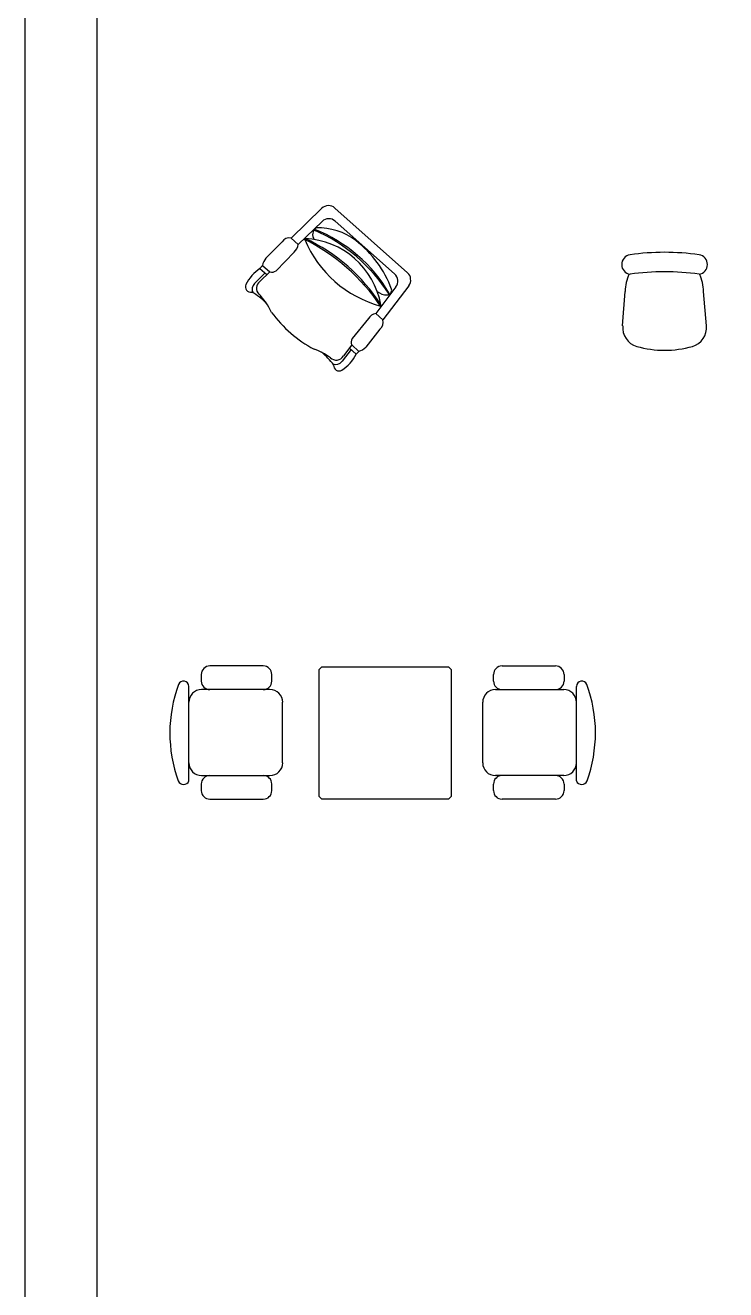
# Model space of a CAD drawing. Header units: inches. Extents: x 3.4 to 45.9, y 14.3 to 39.1.
# Drawn here: x 3.43 to 6.72, y 20.77 to 26.7 of the extents above; entities that cross this region are included whole.
import ezdxf

# ---------------------------------------------------------------- set-up
doc = ezdxf.new("R2010")
doc.units = ezdxf.units.IN
doc.header["$MEASUREMENT"] = 0
doc.layers.add('02', color=2, linetype='Continuous')
doc.layers.add('kadrbm', color=4, linetype='Continuous')

# ---------------------------------------------------------------- blocks, each defined once
blk = doc.blocks.new('kadrbm')
at = {"layer": 'kadrbm', "color": 4}
blk.add_lwpolyline([(0, 0), (0, 24.7972), (21, 24.7972), (21, 0), (0, 0)], close=True, dxfattribs=at)
blk.add_lwpolyline([(20.6631, 0.3257), (20.6631, 24.4603), (0.3369, 24.4603), (0.3369, 0.3257), (20.6631, 0.3257)], dxfattribs=at)

msp = doc.modelspace()

# ---------------------------------------------------------------- linework, layer by layer
at = {"layer": '02'}
for p, q in [((4.6739, 25.7025), (4.8187, 25.842)), ((4.8799, 25.8433), (5.221, 25.5397)), ((4.7076, 25.6725), (4.8199, 25.7807)), ((4.8811, 25.7819), (5.16, 25.5338)), ((4.6739, 25.7025), (4.7076, 25.6725)), ((4.7401, 25.7002), (4.7367, 25.6963)), ((4.7856, 25.7428), (4.783, 25.7399)), ((4.632, 25.684), (4.5559, 25.6081)), ((4.6879, 25.636), (4.6033, 25.5487)), ((4.552, 25.5385), (4.5027, 25.4898)), ((4.5737, 25.5434), (4.5271, 25.4984)), ((4.5399, 25.5734), (4.528, 25.5599)), ((4.528, 25.5599), (4.5607, 25.5308)), ((4.5399, 25.5734), (4.5737, 25.5434)), ((5.1659, 25.4729), (5.0715, 25.3488)), ((5.2269, 25.4789), (5.1052, 25.3188)), ((5.1341, 25.4391), (5.1371, 25.4404)), ((6.2319, 25.2904), (6.2436, 25.4515)), ((6.6258, 25.2904), (6.6115, 25.4515)), ((5.1052, 25.3188), (5.0715, 25.3488)), ((5.0945, 25.3832), (5.096, 25.3888)), ((5.0375, 25.3249), (4.9607, 25.2308)), ((5.0917, 25.275), (5.0252, 25.1906)), ((4.9566, 25.1786), (4.9139, 25.124)), ((4.9588, 25.2007), (4.9196, 25.1492)), ((4.9806, 25.1573), (4.9479, 25.1863)), ((4.9925, 25.1707), (4.9588, 25.2007)), ((4.9925, 25.1707), (4.9806, 25.1573)), ((4.5436, 23.694), (4.2923, 23.694)), ((4.8054, 23.6776), (4.8183, 23.6906)), ((4.8183, 23.6906), (5.4139, 23.6906)), ((5.4139, 23.6906), (5.4268, 23.6776)), ((5.6652, 23.694), (5.9164, 23.694)), ((4.2524, 23.6541), (4.2524, 23.6231)), ((4.5835, 23.6231), (4.5835, 23.6541)), ((4.8054, 23.082), (4.8054, 23.6776)), ((5.4268, 23.6776), (5.4268, 23.082)), ((5.6253, 23.6231), (5.6253, 23.6541)), ((5.9563, 23.6541), (5.9563, 23.6231)), ((4.1939, 23.1548), (4.1939, 23.5981)), ((4.5748, 23.5832), (4.2537, 23.5832)), ((5.634, 23.5832), (5.9551, 23.5832)), ((6.0148, 23.1548), (6.0148, 23.5981)), ((4.6345, 23.2395), (4.6345, 23.5234)), ((5.5742, 23.2395), (5.5742, 23.5234)), ((4.2537, 23.1797), (4.5748, 23.1797)), ((5.9551, 23.1797), (5.634, 23.1797)), ((4.2524, 23.1398), (4.2524, 23.1088)), ((4.5835, 23.1088), (4.5835, 23.1398)), ((5.6253, 23.1088), (5.6253, 23.1398)), ((5.9563, 23.1398), (5.9563, 23.1088)), ((4.2923, 23.0689), (4.5436, 23.0689)), ((4.8183, 23.0691), (4.8054, 23.082)), ((5.4139, 23.0691), (4.8183, 23.0691)), ((5.4268, 23.082), (5.4139, 23.0691)), ((5.9164, 23.0689), (5.6652, 23.0689))]:
    msp.add_line(p, q, dxfattribs=at)
for centre, radius, start, end in [((4.8499, 25.8096), 0.045, 48.34296, 133.94425), ((4.8512, 25.7483), 0.045, 48.34296, 133.94425), ((4.6661, 25.6634), 0.0398, 78.70182, 148.94409), ((4.3832, 24.9332), 0.846, 32.58295, 65.04222), ((4.7221, 25.3204), 0.3802, 10.35287, 87.2723), ((4.8136, 25.7186), 0.0384, 125.60917, 216.48345), ((4.4621, 25.0101), 0.7973, 32.54797, 66.26013), ((4.5198, 25.0783), 0.7157, 30.39461, 68.19978), ((4.8036, 25.4641), 0.2861, 52.23547, 92.47605), ((4.6471, 25.6816), 0.0612, 311.79949, 351.416), ((4.3276, 24.8678), 0.9241, 33.90166, 63.7184), ((5.2367, 25.9048), 0.5406, 202.75637, 254.75461), ((4.6685, 25.2871), 0.5087, 20.10595, 52.40909), ((4.6065, 25.5639), 0.0672, 138.80013, 171.88466), ((6.2733, 25.578), 0.046, 98.45547, 261.54453), ((6.4289, 24.5315), 1.104, 81.54453, 98.45547), ((6.5844, 25.578), 0.046, 278.45547, 81.54453), ((4.6499, 25.3844), 0.2137, 124.79865, 152.15215), ((4.5835, 25.5741), 0.0322, 252.33004, 308.01943), ((5.1301, 25.5002), 0.045, 322.74166, 48.34296), ((5.1911, 25.5061), 0.045, 322.74166, 48.34296), ((6.4276, 25.4515), 0.184, 153.61801, 180), ((6.4289, 24.4405), 1.104, 81.54453, 98.45547), ((6.4276, 25.4515), 0.184, 0, 26.21221), ((4.4852, 25.4741), 0.0262, 157.15318, 280.46327), ((4.53, 25.4623), 0.0387, 134.70113, 206.00834), ((4.5496, 25.4673), 0.0384, 125.96918, 226.71968), ((5.1253, 25.4571), 0.0214, 270.84598, 13.23075), ((4.3426, 25.1837), 0.3028, 45.04558, 60.89476), ((4.2752, 25.204), 0.3419, 25.95172, 44.14536), ((5.1254, 25.5102), 0.0746, 231.24377, 270.16421), ((5.0556, 25.6997), 0.586, 216.19545, 242.17224), ((5.0876, 25.2898), 0.0612, 105.26992, 144.88642), ((5.0673, 25.3065), 0.0398, 307.74182, 17.9841), ((6.3236, 25.2824), 0.092, 175, 253.89134), ((6.5342, 25.2824), 0.092, 286.10866, 5), ((4.9882, 25.214), 0.0322, 148.66648, 204.35588), ((4.6816, 24.8983), 0.3005, 53.8362, 70.46719), ((4.6286, 24.9294), 0.3028, 35.79116, 51.64033), ((4.9754, 25.2357), 0.0672, 284.80125, 317.88578), ((6.4289, 25.647), 0.4715, 253.89134, 286.10866), ((4.8861, 25.168), 0.0384, 224.87531, 330.71674), ((4.8834, 25.1479), 0.0387, 250.67757, 321.98478), ((4.9003, 25.1047), 0.0262, 176.22264, 299.53273), ((4.7921, 25.258), 0.2137, 304.53376, 331.88726), ((4.2923, 23.6541), 0.0399, 90, 180), ((4.5436, 23.6541), 0.0399, 0, 90), ((5.6652, 23.6541), 0.0399, 90, 180), ((5.9164, 23.6541), 0.0399, 0, 90), ((4.1689, 23.5981), 0.0251, 0, 159.6389), ((4.2923, 23.6231), 0.0399, 180, 270), ((4.5436, 23.6231), 0.0399, 270, 0), ((5.6652, 23.6231), 0.0399, 180, 270), ((5.9164, 23.6231), 0.0399, 270, 0), ((6.0399, 23.5981), 0.0251, 20.3611, 180), ((4.7589, 23.3791), 0.6544, 159.6389, 200.04558), ((4.2537, 23.5234), 0.0598, 90, 180), ((4.5748, 23.5234), 0.0598, 0, 90), ((5.634, 23.5234), 0.0598, 90, 180), ((5.9551, 23.5234), 0.0598, 0, 90), ((5.4498, 23.3791), 0.6544, 339.95442, 20.3611), ((4.2537, 23.2395), 0.0598, 180, 270), ((4.5748, 23.2395), 0.0598, 270, 0), ((5.634, 23.2395), 0.0598, 180, 270), ((5.9551, 23.2395), 0.0598, 270, 0), ((4.169, 23.1639), 0.0265, 200.04558, 339.95442), ((4.2923, 23.1398), 0.0399, 90, 180), ((4.5436, 23.1398), 0.0399, 0, 90), ((5.6652, 23.1398), 0.0399, 90, 180), ((5.9164, 23.1398), 0.0399, 0, 90), ((6.0397, 23.1639), 0.0265, 200.04558, 339.95442), ((4.2923, 23.1088), 0.0399, 180, 270), ((4.5436, 23.1088), 0.0399, 270, 0), ((5.6652, 23.1088), 0.0399, 180, 270), ((5.9164, 23.1088), 0.0399, 270, 0)]:
    msp.add_arc(centre, radius, start, end, dxfattribs=at)

# ---------------------------------------------------------------- block references
at = {"layer": 'kadrbm'}
msp.add_blockref('kadrbm', (3.4253, 14.3025), dxfattribs=at)

doc.saveas('drawing.dxf')
